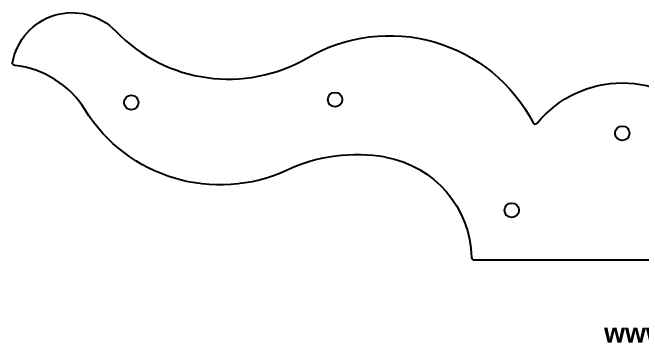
# Model space of a CAD drawing. Extents: x -254 to 268, y -217 to 103.
# Drawn here: x -253.9 to 8.4, y -36.8 to 102.8 of the extents above; entities that cross this region are included whole.
import ezdxf

# ---------------------------------------------------------------- set-up
doc = ezdxf.new("R2010")
doc.units = 0
doc.header["$MEASUREMENT"] = 0
doc.layers.add('DEFAULT', color=7, linetype='CONTINUOUS')

msp = doc.modelspace()

# ---------------------------------------------------------------- linework, layer by layer
at = {"layer": 'DEFAULT'}
for points in [[(-98.58, 42.67, 0.152831), (-139.5, 37.31, -0.378834), (-223.81, 62.53, 0.231493), (-252.96, 80.8, -0.434148), (-253.84, 81.96, -0.613662), (-210.93, 95.12)], [(-131.06, 84.04, -0.427557), (-37.06, 56.96, 0.537726), (-35.4, 56.79, -0.224923), (0, 73.57)], [(0, 73.57, -0.224923), (35.4, 56.79, 0.537726), (37.06, 56.96, -0.427557), (131.06, 84.04)], [(-98.58, 42.67, -0.358025), (-62.73, 0.98, 0.40762), (-61.73, 0), (61.73, 0, 0.40762), (62.73, 0.98, -0.358025), (98.58, 42.67)]]:
    msp.add_lwpolyline(points, format="xyb", dxfattribs=at)
for centre in [(-204.43, 65.44), (-119.58, 66.65), (0, 52.64), (-46.03, 20.62)]:
    msp.add_circle(centre, 3, dxfattribs=at)
msp.add_arc((-163.93, 140.46), 65.3, 223.9717, 300.2302, dxfattribs=at)

# ---------------------------------------------------------------- texts
at = {"layer": 'DEFAULT', "insert": (-7.55, -26.4), "char_height": 8, "width": 155.6175, "attachment_point": 1}
msp.add_mtext('{\\fArial|b1|i0|c0|p34;www.craftsmanspace.com}', dxfattribs=at)

doc.saveas('drawing.dxf')
